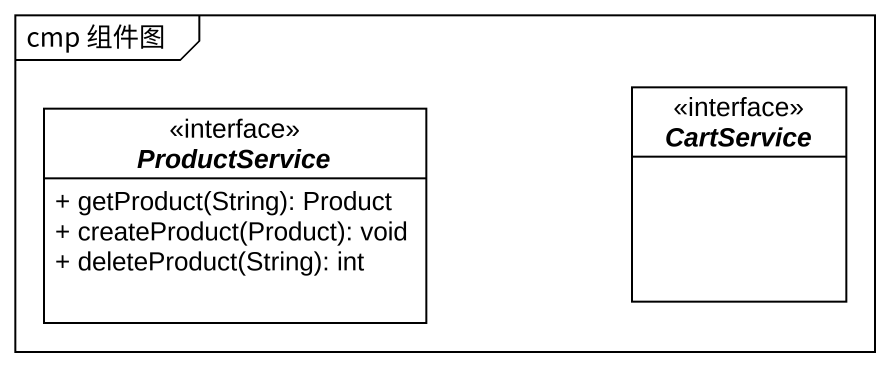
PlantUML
@startuml
mainframe cmp 组件图
hide circle
hide empty members
skinparam classAttributeIconSize 0
interface ProductService {
  + getProduct(String): Product
  + createProduct(Product): void
  + deleteProduct(String): int
}
interface CartService
@enduml
